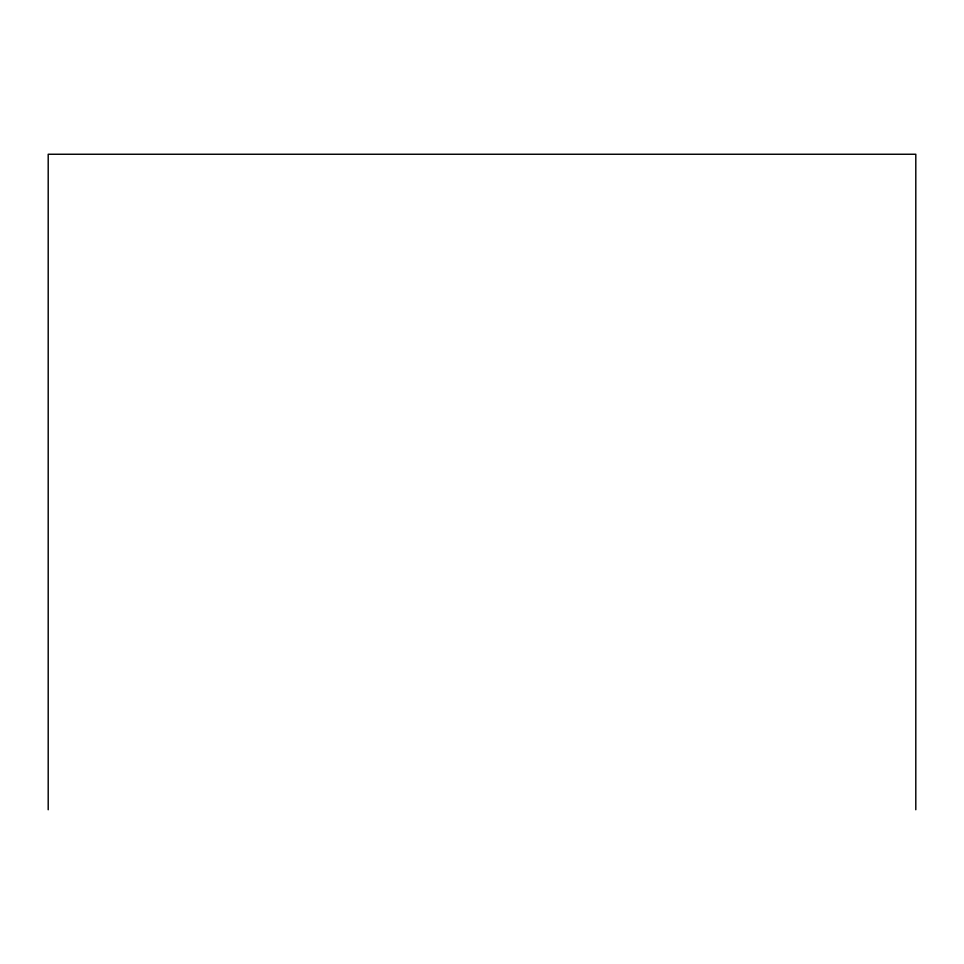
<?xml version="1.0" encoding="UTF-8"?>
<svg xmlns="http://www.w3.org/2000/svg" width="964" height="964" viewBox="0 0 964 964"><rect width="100%" height="100%" fill="white"/><g stroke="black" fill="none" stroke-linecap="round" stroke-linejoin="round"><path stroke-width="1.45" d="M915.8 809.748L915.8 154.252L48.2 154.252L48.2 809.748"/></g></svg>
